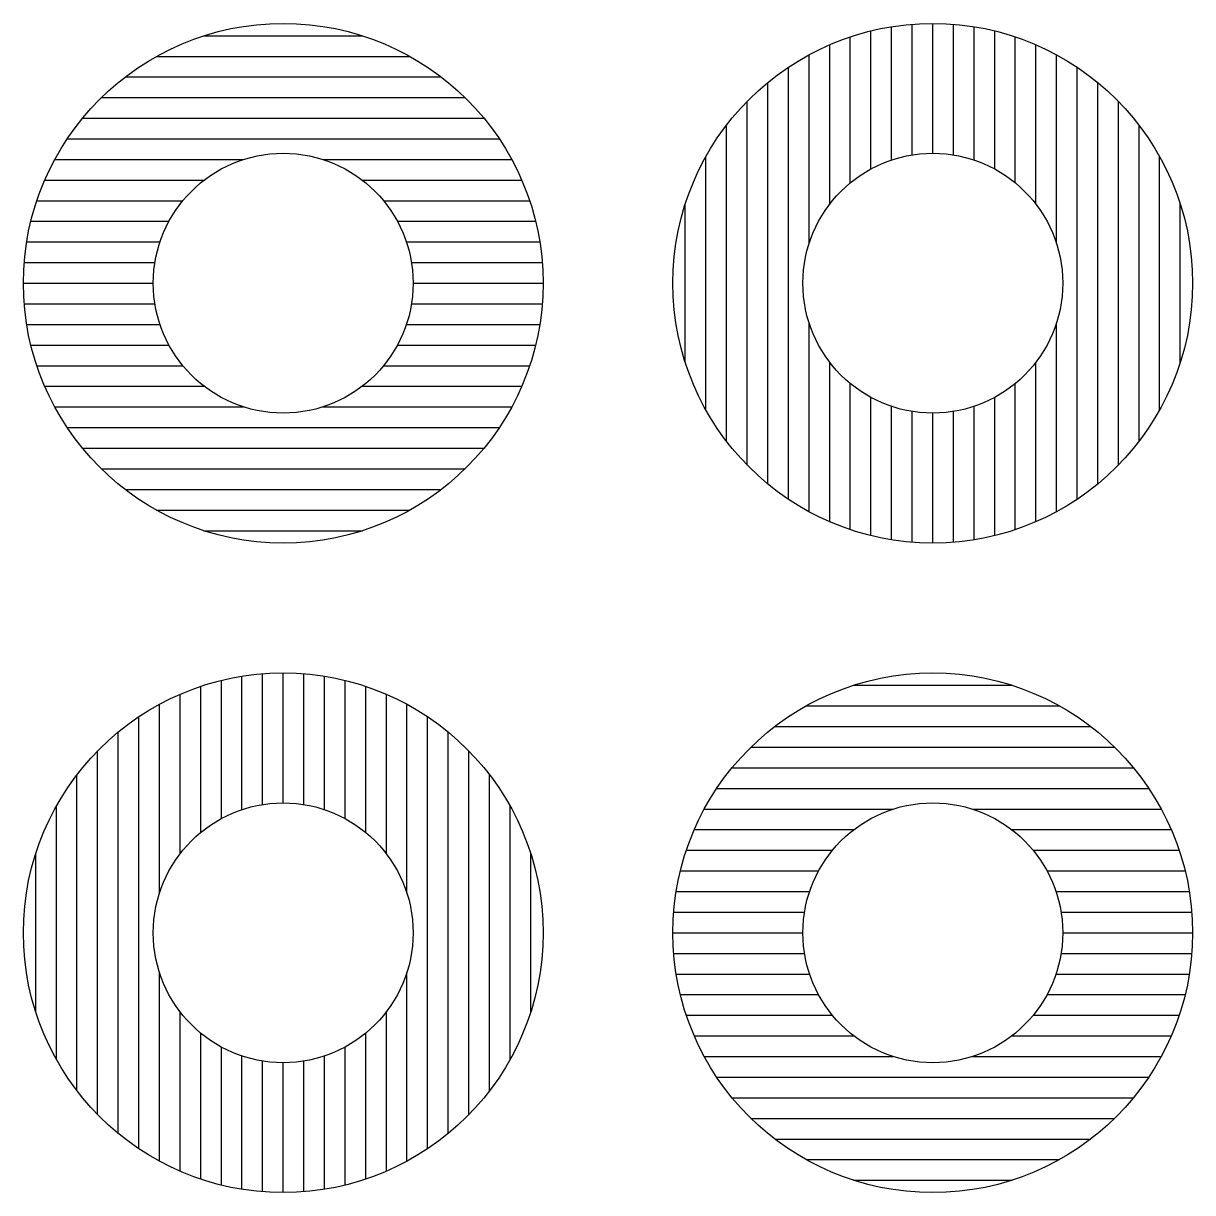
# Model space of a CAD drawing. Header units: metres. Extents: x -4 to 14, y -4 to 14.
import ezdxf

# ---------------------------------------------------------------- set-up
doc = ezdxf.new("R2010")
doc.units = ezdxf.units.M

msp = doc.modelspace()

# ---------------------------------------------------------------- hatches: boundary and pattern name
h = msp.add_hatch()
h.set_pattern_fill('ANSI31', color=256, scale=0.1, angle=315, style=0)
h.set_pattern_definition([(360, (0, 10), (1e-16, 0.3175), [])])
h.paths.add_polyline_path([(4, 10, 1), (-4, 10, 1)])
h.paths.add_polyline_path([(2, 10, -1), (-2, 10, -1)], flags=16)
h = msp.add_hatch()
h.set_pattern_fill('ANSI31', color=256, scale=0.1, angle=45, style=0)
h.set_pattern_definition([(90, (10, 10), (-0.3175, 0), [])])
h.paths.add_polyline_path([(14, 10, 1), (6, 10, 1)])
h.paths.add_polyline_path([(12, 10, -1), (8, 10, -1)], flags=16)
h = msp.add_hatch()
h.set_pattern_fill('ANSI31', color=256, scale=0.1, angle=45, style=0)
h.set_pattern_definition([(90, (0, -0.8), (-0.3175, 0), [])])
h.paths.add_polyline_path([(4, 0, 1), (-4, 0, 1)])
h.paths.add_polyline_path([(2, 0, -1), (-2, 0, -1)], flags=16)
h = msp.add_hatch()
h.set_pattern_fill('ANSI31', color=256, scale=0.1, angle=315, style=0)
h.set_pattern_definition([(360, (10, 0), (1e-16, 0.3175), [])])
h.paths.add_polyline_path([(14, 0, 1), (6, 0, 1)])
h.paths.add_polyline_path([(12, 0, -1), (8, 0, -1)], flags=16)

# ---------------------------------------------------------------- linework, layer by layer
for centre, radius in [((0, 10), 4), ((10, 10), 4), ((0, 10), 2), ((10, 10), 2), ((0, 0), 4), ((10, 0), 4), ((0, 0), 2), ((10, 0), 2)]:
    msp.add_circle(centre, radius)

doc.saveas('drawing.dxf')
